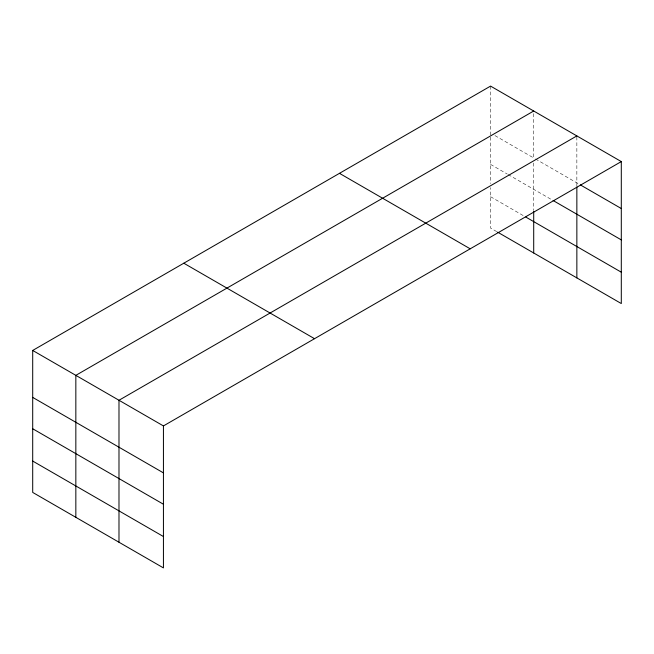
<?xml version="1.0" encoding="UTF-8"?>
<svg xmlns="http://www.w3.org/2000/svg" width="654" height="654" viewBox="0 0 654 654"><rect width="100%" height="100%" fill="white"/><g stroke="black" fill="none" stroke-linecap="round" stroke-linejoin="round"><path stroke-width="0.49" stroke-dasharray="3.27 2.45" d="M533.705 163.01L533.705 210.514M576.853 185.9L576.853 135.918M494.964 135.591L533.705 157.957L533.705 111.008M535.471 158.971L578.594 183.872M490.565 164.407L507.291 174.062M508.174 174.569L552.197 199.993M490.565 196.715L524.018 216.033M496.729 231.63L490.565 228.074L490.565 187.633M490.565 86.099L490.565 136.081M490.565 137.095L490.565 183.586"/><path stroke-width="0.98" d="M576.853 186.913L576.853 277.893M32.7 350.446L163.435 425.926L163.435 567.901L32.7 492.421L32.7 350.446L490.565 86.099L621.3 161.579L621.3 303.554L497.604 232.145M533.705 111.008L75.839 375.355L75.839 517.33M576.853 135.918L118.987 400.264L118.987 542.24M163.435 425.926L621.3 161.579M580.335 184.878L621.3 208.528M553.08 200.5L621.3 239.887M525.783 217.046L621.3 272.195M339.467 173.335L470.201 248.814M183.799 263.21L314.533 338.69M32.7 397.395L163.435 472.875M32.7 428.754L163.435 504.234M32.7 461.062L163.435 536.542M533.705 211.528L533.705 252.984"/></g></svg>
